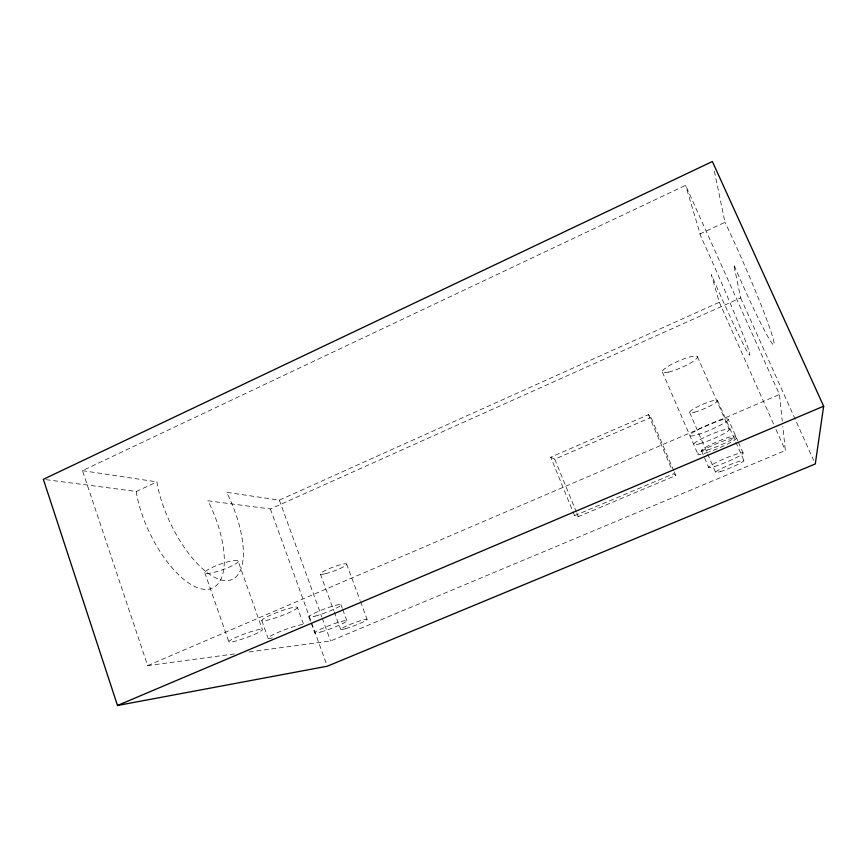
<?xml version="1.0" encoding="UTF-8"?>
<svg xmlns="http://www.w3.org/2000/svg" width="867" height="867" viewBox="0 0 867 867"><rect width="100%" height="100%" fill="white"/><g stroke="black" fill="none" stroke-linecap="round" stroke-linejoin="round"><path stroke-width="0.65" stroke-dasharray="4.33 3.25" d="M234.437 653.924L147.661 665.607L82.473 470.64L685.613 185.321L779.455 394.518L782.262 421.156M46.005 479.657L136.347 491.459L156.97 481.889L157.36 485.065A77.445 32.046 64.6 0 0 223.686 580.435A77.445 32.046 64.6 0 0 228.129 495.317L226.493 492.293L279.358 500.151L719.317 302.269L711.363 274.676L712.772 277.949A84.847 3.024 66.4 0 0 749.446 352.511A84.847 3.024 66.4 0 0 701.024 236.951L685.613 185.321M699.658 234.057L724.985 222.32L714.018 169.444M136.347 491.459L136.693 494.645A77.152 33.26 64.5 0 0 203.604 589.257A77.152 33.26 64.5 0 0 209.478 503.803L207.842 500.801L270.417 508.972L740.667 297.901L733.731 264.489L735.129 267.784A85.204 4.812 66.5 0 0 773.906 341.771A85.204 4.812 66.5 0 0 726.405 225.214L724.985 222.32M674.19 471.778L675.772 475.495L578.289 516.689L574.593 515.67L550.729 457.223L648.473 414.664L650.976 417.374L673.67 470.543M550.729 457.223L554.782 459.207L650.976 417.374M147.661 665.607L779.455 394.518M574.593 515.67L673.681 473.74L675.772 475.495M249.122 651.951L330.555 640.995L785.35 450.461L782.825 426.488M82.473 470.64L156.97 481.889M740.667 297.901L813.625 460.279M719.317 302.269L773.787 424.527M775.998 429.468L785.35 450.461M728.258 419.346A20.841 2.796 -23.1 0 1 699.929 433.901A20.841 2.796 -23.1 0 1 698.986 429.046A20.841 2.796 -23.1 0 1 728.258 419.346L737.882 441.032M738.402 442.224L743.127 452.997M717.562 400.467L743.897 460.54M697.458 356.64L729.31 429.328M689.688 412.529L707.158 452.856M707.689 454.08L715.622 472.417M701.501 450.818L708.718 467.508M662.41 372.127L697.935 454.254M648.473 414.664L671.058 467.584M554.782 459.207L576.241 511.693M576.75 512.939L578.289 516.689M346.627 564.038L360.108 600.452M360.574 601.698L367.077 619.287M340.959 604.646L342.313 608.331M342.758 609.555L346.811 620.599M320.443 574.16L333.795 610.671M334.261 611.929L340.698 629.561M279.358 500.151L321.798 616.881M322.253 618.149L330.555 640.995M270.417 508.972L311.22 621.845M311.687 623.113L326.816 664.956M308.977 617.076L310.754 621.997M311.199 623.232L314.764 633.073M297.468 607.507A18.998 2.319 -20.3 0 1 270.677 619.363A18.998 2.319 -20.3 0 1 270.71 615.071A18.998 2.319 -20.3 0 1 297.468 607.507L303.298 623.709M261.78 620.523L268.011 638.112M238.241 561.383A17.73 3.024 -19.4 0 1 212.426 572.708A17.73 3.024 -19.4 0 1 213.846 566.693A17.73 3.024 -19.4 0 1 238.241 561.383L262.43 629.789A17.925 2.059 -20.1 0 1 236.225 640.908A17.925 2.059 -20.1 0 1 238.219 636.411A17.925 2.059 -20.1 0 1 262.43 629.789M204.753 572.567L228.801 641.688M708.274 452.195A20.906 2.471 -22.9 0 1 706.486 448.326A20.906 2.471 -22.9 0 1 736.397 437.9A20.906 2.471 -22.9 0 1 709.39 451.805M272.444 637.884A19.052 2.048 -20.4 0 1 277.505 632.65A19.052 2.048 -20.4 0 1 303.168 624.598M720.206 471.637A15.335 1.528 -22.7 0 0 743.583 461.103A15.335 1.528 -22.7 0 0 725.462 466.652A15.335 1.528 -22.7 0 0 720.206 471.637M699.582 443.828A19.377 2.46 -23 0 0 728.974 430.162A19.377 2.46 -23 0 0 705.857 436.708A19.377 2.46 -23 0 0 699.582 443.828M345.543 628.683A14.208 1.355 -20.8 0 0 367.001 619.688A14.208 1.355 -20.8 0 0 349.087 624.869A14.208 1.355 -20.8 0 0 345.543 628.683M325.396 573.716A14.078 1.994 -20.5 0 0 346.605 564.601A14.078 1.994 -20.5 0 0 328.539 568.925A14.078 1.994 -20.5 0 0 325.396 573.716M668.555 372.095A19.161 3.598 -23.6 0 0 697.241 357.757A19.161 3.598 -23.6 0 0 673.919 363.165A19.161 3.598 -23.6 0 0 668.555 372.095M694.413 412.193A15.194 2.287 -23.3 0 0 717.334 401.215A15.194 2.287 -23.3 0 0 699.084 406.016A15.194 2.287 -23.3 0 0 694.413 412.193M714.3 466.619A18.673 1.972 -22.8 0 0 742.748 453.712A18.673 1.972 -22.8 0 0 720.683 460.355A18.673 1.972 -22.8 0 0 714.3 466.619M320.823 631.989A17.286 1.723 -20.7 0 0 346.778 621.086A17.286 1.723 -20.7 0 0 324.67 627.394A17.286 1.723 -20.7 0 0 320.823 631.989M707.136 450.081A18.63 2.233 -22.9 0 0 735.433 437.022A18.63 2.233 -22.9 0 0 713.313 443.405A18.63 2.233 -22.9 0 0 707.136 450.081M315.079 616.134A17.242 1.94 -20.6 0 0 340.948 605.188A17.242 1.94 -20.6 0 0 318.785 611.202A17.242 1.94 -20.6 0 0 315.079 616.134"/><path stroke-width="1.3" d="M823.65 406.211L815.283 463.964L327.271 666.224L117.489 705.489L43.35 479.31L712.371 161.511L823.65 406.211L117.489 705.489"/></g></svg>
